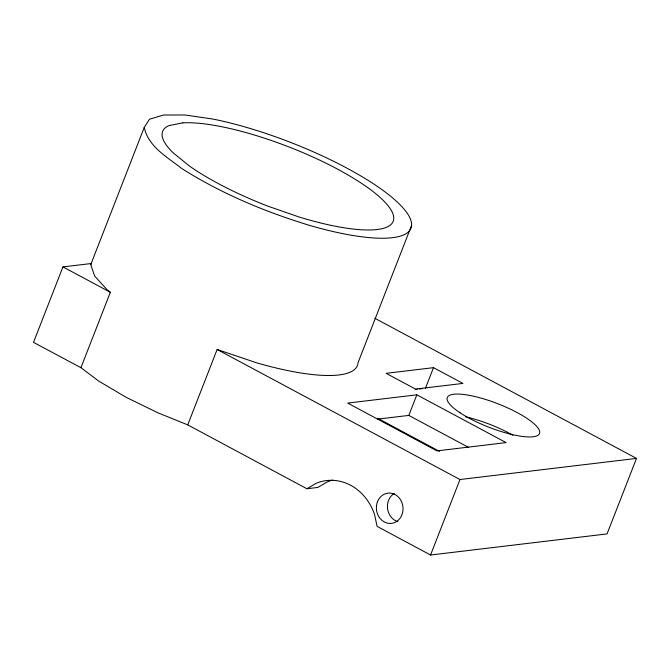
<?xml version="1.0" encoding="UTF-8"?>
<svg xmlns="http://www.w3.org/2000/svg" width="670" height="670" viewBox="0 0 670 670"><rect width="100%" height="100%" fill="white"/><g stroke="black" fill="none" stroke-linecap="round" stroke-linejoin="round"><path stroke-width="1" d="M80.936 367.688L110.341 292.279L107.434 290.093L94.671 276.082L90.752 264.625L91.48 263.494L62.955 266.903L33.5 342.37L80.936 367.688L98.766 381.113L126.061 397.268L158.053 412.862L187.734 424.88L306.91 488.748L317.848 487.442L327.178 481.931A51.406 44.915 83.2 0 1 332.789 480.105M90.752 264.625L144.268 127.367L149.46 119.252L163.405 115.031L185.146 114.98L213.219 119.118A142.785 36.23 21.3 0 1 402.352 207.156A142.785 36.23 21.3 0 1 310.16 225.564C265.203 211.913 221.427 193.689 181.687 168.455C167.349 157.09 148.238 146.797 144.268 127.367M187.734 424.88L217.139 349.472L256.644 362.822A142.785 36.23 21.3 0 0 358.073 362.612L411.589 225.355M377.855 419.11L408.817 415.408L416.849 394.814L506.093 442.61L436.932 450.885L347.688 403.089L416.849 394.814M425.475 388.248L433.507 367.654L462.937 383.416L415.542 389.086L386.113 373.324L433.507 367.654M430.55 555.02L459.98 479.527L636.5 458.414L607.062 533.906L430.55 555.02L377.093 526.369L374.538 514.459A51.406 44.915 83.2 0 0 316.232 483.238L306.91 488.748M415.174 389.479L417.234 389.228M419.294 388.985L422.385 388.617M374.882 318.309L636.5 458.414M408.817 415.408L468.623 447.434M377.696 418.298L439.453 451.371M62.955 266.903L110.341 292.279M217.139 349.472L459.98 479.527M465.625 416.824A49.496 12.562 21.3 0 1 512.927 435.266M397.905 521.679A15.234 13.308 83.2 0 1 387.57 508.631A15.234 13.308 83.2 0 1 394.337 493.388M182.868 122.845L168.966 125.6A123.749 31.406 21.3 0 0 173.044 152.718L189.35 165.984A123.749 31.406 21.3 0 0 268.101 206.234L298.317 216.745A123.749 31.406 21.3 0 0 375.493 193.521A123.749 31.406 21.3 0 0 182.868 122.845M460.03 412.762A49.496 12.562 21.3 0 0 537.926 435.299A49.496 12.562 21.3 0 0 482.224 398.449A49.496 12.562 21.3 0 0 460.03 412.762M377.495 501.721A15.234 13.308 83.2 0 0 391.18 523.421A15.234 13.308 83.2 0 0 400.451 499.644A15.234 13.308 83.2 0 0 377.495 501.721"/></g></svg>
